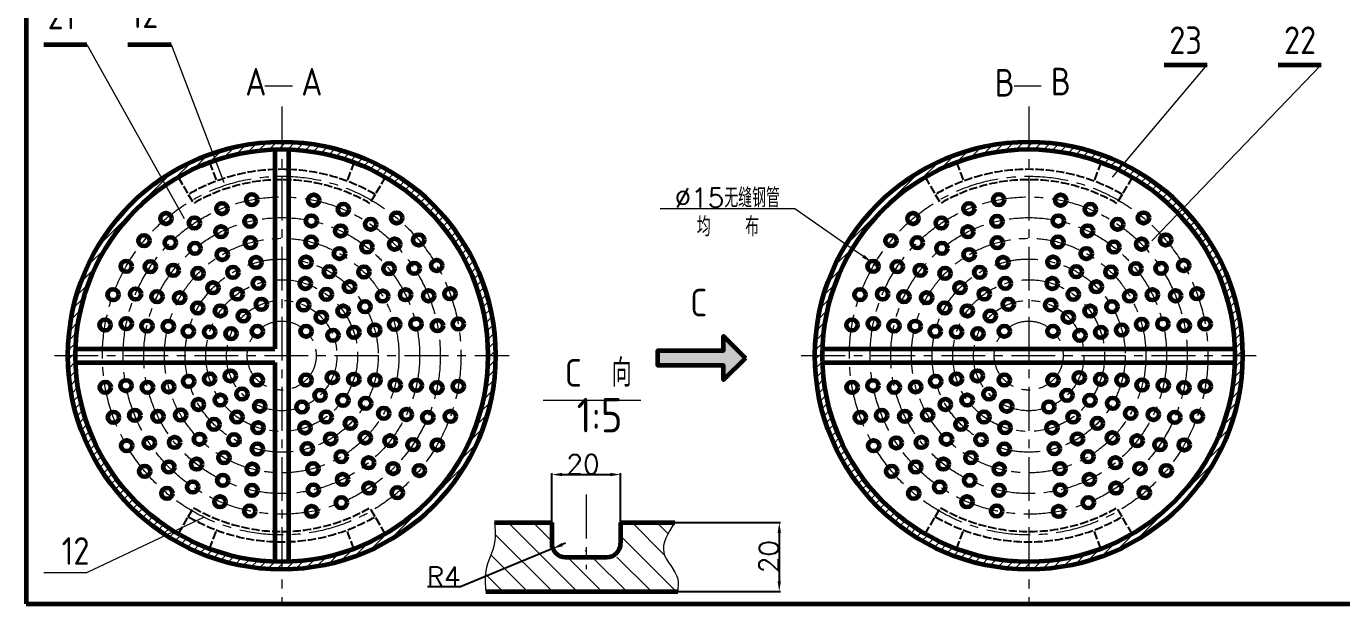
# Model space of a CAD drawing. Header units: millimetres. Extents: x -1712683384 to 1713529288, y 14504 to 219332836.
# Drawn here: x -108357 to -106450, y 14504 to 15342 of the extents above; entities that cross this region are included whole.
import ezdxf

# ---------------------------------------------------------------- set-up
doc = ezdxf.new("R2010")
doc.units = ezdxf.units.MM
doc.header["$PDMODE"] = 35
doc.header["$PDSIZE"] = -0.5
doc.linetypes.add('ACAD_ISO02W100', pattern=[15, 12, -3])
doc.linetypes.add('CENTERX2', pattern=[101.6, 63.5, -12.7, 12.7, -12.7])
for name, color, linetype, lineweight in [('fuzhuxian2', 20, 'Continuous', 25), ('中心线．点画线', 6, 'CENTERX2', 20), ('粗实线', 250, 'Continuous', 60), ('细实线０.18', 5, 'Continuous', 18), ('虚小', 233, 'ACAD_ISO02W100', 25)]:
    doc.layers.add(name, color=color, linetype=linetype, lineweight=lineweight)
doc.styles.get("Standard").update_dxf_attribs({"font": 'txt', "bigfont": 'gbcbig.shx'})
doc.styles.add('国标文字-5', font='gbenor.shx', dxfattribs={"height": 5, "bigfont": 'gbcbig.shx'})
doc.dimstyles.new('圆引出', dxfattribs={"dimtxt": 28, "dimasz": 15, "dimexe": 2, "dimexo": 0, "dimgap": 1, "dimtad": 1, "dimtoh": 1, "dimdec": 0, "dimtxsty": 'Standard', "dimcen": 2.5, "dimadec": 0, "dimazin": 0, "dimtfac": 1, "dimtdec": 0, "dimtofl": 0, "dimtmove": 0, "dimatfit": 2, "dimfxl": 1, "dimarcsym": 0})

# ---------------------------------------------------------------- blocks, each defined once
blk = doc.blocks.new('*U50')
h = blk.add_hatch(color=0)
h.set_gradient(color1=(0, 0, 255), rotation=180, tint=1)
h.paths.add_polyline_path([(0, 0), (-6.35, -6.35), (-6.35, -2.159), (-25.4, -2.159), (-25.4, 2.159), (-6.35, 2.159), (-6.35, 6.35)])
at = {"color": 0, "linetype": 'Continuous'}
blk.add_lwpolyline([(0, 0), (-6.35, -6.35), (-6.35, -2.159), (-25.4, -2.159), (-25.4, 2.159), (-6.35, 2.159), (-6.35, 6.35)], close=True, dxfattribs=at)
blk = doc.blocks.new('*D194')
at = {"layer": 'Defpoints', "color": 0}
for p in [(-107495.1, 14692.4), (-107595.1, 14622.7), (-107495.1, 14622.7)]:
    blk.add_point(p, dxfattribs=at)
at = {"layer": '细实线０.18', "color": 0, "lineweight": -2}
for p, q in [((-107595.1, 14622.7), (-107595.1, 14694.4)), ((-107580.1, 14692.4), (-107510.1, 14692.4)), ((-107495.1, 14622.7), (-107495.1, 14694.4))]:
    blk.add_line(p, q, dxfattribs=at)
at = {"layer": '细实线０.18', "color": 0}
for points in [[(-107580.1, 14694.9), (-107580.1, 14689.9), (-107595.1, 14692.4)], [(-107510.1, 14694.9), (-107510.1, 14689.9), (-107495.1, 14692.4)]]:
    blk.add_solid(points, dxfattribs=at)
at = {"layer": '细实线０.18', "color": 0, "insert": (-107549.6, 14707.4), "char_height": 28, "attachment_point": 5}
blk.add_mtext('20', dxfattribs=at)
blk = doc.blocks.new('*D195')
at = {"layer": 'Defpoints', "color": 0}
for p in [(-107575.1, 14592.7), (-107593.6, 14585)]:
    blk.add_point(p, dxfattribs=at)
at = {"layer": '细实线０.18', "color": 0, "lineweight": -2}
for p, q in [((-107575.1, 14592.7), (-107579.7, 14590.8)), ((-107593.6, 14585), (-107727.4, 14529.5)), ((-107727.4, 14529.5), (-107775.1, 14529.5))]:
    blk.add_line(p, q, dxfattribs=at)
at = {"layer": '细实线０.18', "color": 0}
blk.add_solid([(-107580.7, 14593.1), (-107578.8, 14588.5), (-107593.6, 14585)], dxfattribs=at)
at = {"layer": '细实线０.18', "color": 0, "insert": (-107751.7, 14544.5), "char_height": 28, "attachment_point": 5}
blk.add_mtext('R4', dxfattribs=at)
blk = doc.blocks.new('*D196')
at = {"layer": 'Defpoints', "color": 0}
for p in [(-107416.6, 14622.7), (-107414.5, 14522.7), (-107265.1, 14522.7)]:
    blk.add_point(p, dxfattribs=at)
at = {"layer": '细实线０.18', "color": 0, "lineweight": -2}
for p, q in [((-107416.6, 14622.7), (-107263.1, 14622.7)), ((-107265.1, 14607.7), (-107265.1, 14537.7)), ((-107414.5, 14522.7), (-107263.1, 14522.7))]:
    blk.add_line(p, q, dxfattribs=at)
at = {"layer": '细实线０.18', "color": 0}
for points in [[(-107267.6, 14607.7), (-107262.6, 14607.7), (-107265.1, 14622.7)], [(-107267.6, 14537.7), (-107262.6, 14537.7), (-107265.1, 14522.7)]]:
    blk.add_solid(points, dxfattribs=at)
at = {"layer": '细实线０.18', "color": 0, "insert": (-107280.1, 14573.4), "char_height": 28, "attachment_point": 5, "rotation": 90}
blk.add_mtext('20', dxfattribs=at)

msp = doc.modelspace()

# ---------------------------------------------------------------- hatches: boundary and pattern name
at = {"layer": '细实线０.18'}
h = msp.add_hatch(dxfattribs=at)
h.set_pattern_fill('ANSI31', color=256, scale=3, style=0)
h.set_pattern_definition([(45, (-108375.806, 14482.85), (-6.73519, 6.73519), [])])
h.paths.add_polyline_path([(-108296.6, 14864.8), (-108285.6, 14864.8, -0.248026), (-108155, 15111.9), (-108160.4, 15121.5, 0.248854)])
h.paths.add_polyline_path([(-108160.4, 15121.5), (-108155, 15111.9, -0.067762), (-108082.8, 15147.9), (-108086.7, 15158.2, 0.066638)])
h.paths.add_polyline_path([(-108086.7, 15158.2), (-108082.8, 15147.9, -0.082105), (-107986.6, 15163.8), (-107986.6, 15174.8, 0.082446)])
h.paths.add_polyline_path([(-107687.6, 14864.8), (-107676.6, 14864.8, 0.414214), (-107986.6, 15174.8), (-107986.6, 15163.8, -0.414214)])
h.paths.add_polyline_path([(-107676.6, 14864.8), (-107687.6, 14864.8, -0.414214), (-107986.6, 14565.8), (-107986.6, 14554.8, 0.414214)])
h.paths.add_polyline_path([(-108285.6, 14864.8), (-108296.6, 14864.8, 0.414214), (-107986.6, 14554.8), (-107986.6, 14565.8, -0.414214)])
h = msp.add_hatch(dxfattribs=at)
h.set_pattern_fill('ANSI31', color=256, scale=3, style=0)
h.set_pattern_definition([(45, (-107292.68, 14482.85), (-6.73519, 6.73519), [])])
h.paths.add_polyline_path([(-107071.9, 15111.9), (-107077.2, 15121.5, 0.248854), (-107213.4, 14864.8), (-107202.4, 14864.8, -0.248026)])
h.paths.add_polyline_path([(-106999.7, 15147.9), (-107003.6, 15158.2, 0.066638), (-107077.2, 15121.5), (-107071.9, 15111.9, -0.067762)])
h.paths.add_polyline_path([(-106903.4, 15163.8), (-106903.4, 15174.8, 0.082446), (-107003.6, 15158.2), (-106999.7, 15147.9, -0.082105)])
h.paths.add_polyline_path([(-106903.4, 15174.8), (-106903.4, 15163.8, -0.414214), (-106604.4, 14864.8), (-106593.4, 14864.8, 0.414214)])
h.paths.add_polyline_path([(-106593.4, 14864.8), (-106604.4, 14864.8, -0.414214), (-106903.4, 14565.8), (-106903.4, 14554.8, 0.414214)])
h.paths.add_polyline_path([(-107202.4, 14864.8), (-107213.4, 14864.8, 0.414214), (-106903.4, 14554.8), (-106903.4, 14565.8, -0.414214)])

# ---------------------------------------------------------------- linework, layer by layer
at = {"layer": 'fuzhuxian2'}
for p in [(-106748.4, 14505.2), (-106738.4, 14505.2), (-106728.4, 14505.2)]:
    msp.add_point(p, dxfattribs=at)
at = {"layer": '中心线．点画线'}
for p, q in [((-107986.6, 15225.8), (-107986.6, 14503.7)), ((-106903.4, 15225.8), (-106903.4, 14503.7)), ((-108316.3, 14864.8), (-107656.8, 14864.8)), ((-107233.2, 14864.8), (-106573.7, 14864.8)), ((-107545.1, 14663.3), (-107545.1, 14555.2))]:
    msp.add_line(p, q, dxfattribs=at)
for centre, radius in [((-107986.6, 14864.8), 260), ((-106903.4, 14864.8), 260), ((-107986.6, 14864.8), 230), ((-106903.4, 14864.8), 230), ((-107986.6, 14864.8), 200), ((-106903.4, 14864.8), 200), ((-107986.6, 14864.8), 170), ((-106903.4, 14864.8), 170), ((-107986.6, 14864.8), 140), ((-106903.4, 14864.8), 140), ((-107986.6, 14864.8), 110), ((-106903.4, 14864.8), 110), ((-107986.6, 14864.8), 80), ((-106903.4, 14864.8), 80), ((-107986.6, 14864.8), 50), ((-106903.4, 14864.8), 50)]:
    msp.add_circle(centre, radius, dxfattribs=at)
at = {"layer": '粗实线'}
for p, q in [((-108357, 16756.7), (-108357, 14505.2)), ((-108331.5, 15315.7), (-108269.1, 15315.7)), ((-108209.5, 15315.7), (-108147.1, 15315.7)), ((-106707, 15286.2), (-106644.7, 15286.2)), ((-106541.6, 15286.2), (-106479.2, 15286.2)), ((-107996.6, 15163.6), (-107996.6, 14874.8)), ((-107976.6, 15163.6), (-107976.6, 14566)), ((-108285.4, 14874.8), (-107996.6, 14874.8)), ((-107202.3, 14874.8), (-106604.6, 14874.8)), ((-108285.4, 14854.8), (-107996.6, 14854.8)), ((-107996.6, 14854.8), (-107996.6, 14566)), ((-107202.3, 14854.8), (-106604.6, 14854.8)), ((-107678, 14622.7), (-107595.1, 14622.7)), ((-107595.1, 14622.7), (-107595.1, 14592.7)), ((-107495.1, 14622.7), (-107416.6, 14622.7)), ((-107495.1, 14622.7), (-107495.1, 14592.7)), ((-107575.1, 14572.7), (-107515.1, 14572.7)), ((-107690.7, 14522.7), (-107412.4, 14522.7)), ((-108357, 14505.2), (-105119.8, 14505.2))]:
    msp.add_line(p, q, dxfattribs=at)
for centre, radius in [((-107986.6, 14864.8), 310), ((-106903.4, 14864.8), 310), ((-107986.6, 14864.8), 299), ((-106903.4, 14864.8), 299), ((-108029.9, 15090.7), 8), ((-107940.2, 15090.1), 8), ((-106946.8, 15090.7), 8), ((-106857.1, 15090.1), 8), ((-108154.3, 15063.5), 8), ((-108073.2, 15077.9), 8), ((-107897.1, 15076.7), 8), ((-107820, 15064.4), 8), ((-107071.1, 15063.5), 8), ((-106990.1, 15077.9), 8), ((-106814, 15076.7), 8), ((-106736.9, 15064.4), 8), ((-108113.1, 15056.9), 8), ((-108074.7, 15044.3), 8), ((-108032.5, 15059.4), 8), ((-107943.5, 15060.1), 8), ((-107901.2, 15045.6), 8), ((-107857.5, 15055.2), 8), ((-107030, 15056.9), 8), ((-106991.6, 15044.3), 8), ((-106949.4, 15059.4), 8), ((-106860.4, 15060.1), 8), ((-106818, 15045.6), 8), ((-106774.4, 15055.2), 8), ((-108186.2, 15031.3), 8), ((-108148.1, 15028.5), 8), ((-108031.9, 15028.6), 8), ((-107943.9, 15029.4), 8), ((-107822.9, 15026.3), 8), ((-107787.9, 15032.5), 8), ((-107103.1, 15031.3), 8), ((-107065, 15028.5), 8), ((-106948.8, 15028.6), 8), ((-106860.8, 15029.4), 8), ((-106739.7, 15026.3), 8), ((-106704.8, 15032.5), 8), ((-108112.4, 15020.2), 8), ((-108072.8, 15011.3), 8), ((-107902.8, 15012.7), 8), ((-107863.1, 15022.1), 8), ((-107029.3, 15020.2), 8), ((-106989.7, 15011.3), 8), ((-106819.7, 15012.7), 8), ((-106779.9, 15022.1), 8), ((-108212.1, 14994.1), 8), ((-108177, 14993.8), 8), ((-108143.9, 14988.3), 8), ((-108057.4, 14985.5), 8), ((-108023.8, 14999.8), 8), ((-107951.3, 15000.3), 8), ((-107917.4, 14986.5), 8), ((-107867.4, 14986), 8), ((-107831.1, 14990.7), 8), ((-107794.5, 14991.3), 8), ((-107761.8, 14995.4), 8), ((-107129, 14994.1), 8), ((-107093.8, 14993.8), 8), ((-107060.7, 14988.3), 8), ((-106974.3, 14985.5), 8), ((-106940.7, 14999.8), 8), ((-106868.2, 15000.3), 8), ((-106834.3, 14986.5), 8), ((-106784.2, 14986), 8), ((-106748, 14990.7), 8), ((-106711.4, 14991.3), 8), ((-106678.6, 14995.4), 8), ((-108107.8, 14984), 8), ((-108020.4, 14969.5), 8), ((-107952.4, 14969.3), 8), ((-107024.6, 14984), 8), ((-106937.2, 14969.5), 8), ((-106869.3, 14969.3), 8), ((-108231.1, 14953), 8), ((-108198.5, 14954.2), 8), ((-108167.4, 14950.2), 8), ((-108134.5, 14948.6), 8), ((-108086.3, 14963.1), 8), ((-108051.1, 14953.9), 8), ((-107921.7, 14953.7), 8), ((-107888.3, 14964.5), 8), ((-107840.1, 14951), 8), ((-107807, 14952.9), 8), ((-107773.5, 14951.4), 8), ((-107742.5, 14954.4), 8), ((-107148, 14953), 8), ((-107115.3, 14954.2), 8), ((-107084.3, 14950.2), 8), ((-107051.4, 14948.6), 8), ((-107003.1, 14963.1), 8), ((-106967.9, 14953.9), 8), ((-106838.6, 14953.7), 8), ((-106805.2, 14964.5), 8), ((-106756.9, 14951), 8), ((-106723.9, 14952.9), 8), ((-106690.4, 14951.4), 8), ((-106659.4, 14954.4), 8), ((-108108.3, 14933.9), 8), ((-108075.4, 14929.6), 8), ((-108016, 14939.2), 8), ((-107954.7, 14938.2), 8), ((-107897.5, 14929.3), 8), ((-107865.8, 14935.7), 8), ((-107025.2, 14933.9), 8), ((-106992.3, 14929.6), 8), ((-106932.8, 14939.2), 8), ((-106871.6, 14938.2), 8), ((-106814.3, 14929.3), 8), ((-106782.7, 14935.7), 8), ((-108242.7, 14909.2), 8), ((-108211.8, 14911.2), 8), ((-108042.2, 14922.3), 8), ((-107929.1, 14920.4), 8), ((-107822.7, 14910.2), 8), ((-107791.9, 14910.8), 8), ((-107730.6, 14910.7), 8), ((-107159.6, 14909.2), 8), ((-107128.7, 14911.2), 8), ((-106959.1, 14922.3), 8), ((-106845.9, 14920.4), 8), ((-106739.6, 14910.2), 8), ((-106708.8, 14910.8), 8), ((-106647.5, 14910.7), 8), ((-108181.9, 14907.8), 8), ((-108151.1, 14907.4), 8), ((-108122.1, 14900), 8), ((-108091.1, 14899), 8), ((-108060, 14896.6), 8), ((-108021.9, 14900.1), 8), ((-107951.2, 14900.1), 8), ((-107912.2, 14894.2), 8), ((-107881.9, 14898.6), 8), ((-107851.6, 14902), 8), ((-107760.7, 14908.2), 8), ((-107098.8, 14907.8), 8), ((-107068, 14907.4), 8), ((-107038.9, 14900), 8), ((-107008, 14899), 8), ((-106976.8, 14896.6), 8), ((-106938.8, 14900.1), 8), ((-106868.1, 14900.1), 8), ((-106829, 14894.2), 8), ((-106798.8, 14898.6), 8), ((-106768.5, 14902), 8), ((-106677.6, 14908.2), 8), ((-108061, 14835.4), 8), ((-107913.2, 14833), 8), ((-106977.8, 14835.4), 8), ((-106830, 14833), 8), ((-108242.5, 14818.9), 8), ((-108212.4, 14821.4), 8), ((-108181.2, 14818.8), 8), ((-108150.4, 14819.4), 8), ((-108121.5, 14827.6), 8), ((-108091.2, 14831), 8), ((-108021.9, 14829.4), 8), ((-107951.2, 14829.4), 8), ((-107882, 14830.6), 8), ((-107851.1, 14829.5), 8), ((-107822, 14822.2), 8), ((-107791.3, 14821.8), 8), ((-107761.3, 14818.4), 8), ((-107730.4, 14820.4), 8), ((-107159.4, 14818.9), 8), ((-107129.3, 14821.4), 8), ((-107098.1, 14818.8), 8), ((-107067.3, 14819.4), 8), ((-107038.4, 14827.6), 8), ((-107008.1, 14831), 8), ((-106938.8, 14829.4), 8), ((-106868.1, 14829.4), 8), ((-106798.9, 14830.6), 8), ((-106768, 14829.5), 8), ((-106738.9, 14822.2), 8), ((-106708.1, 14821.8), 8), ((-106678.2, 14818.4), 8), ((-106647.3, 14820.4), 8), ((-108107.3, 14793.9), 8), ((-108075.7, 14800.3), 8), ((-108044.1, 14809.2), 8), ((-107930.9, 14807.3), 8), ((-107897.7, 14800), 8), ((-107864.8, 14795.7), 8), ((-107024.2, 14793.9), 8), ((-106992.6, 14800.3), 8), ((-106960.9, 14809.2), 8), ((-106847.8, 14807.3), 8), ((-106814.6, 14800), 8), ((-106781.7, 14795.7), 8), ((-108230.6, 14775.2), 8), ((-108199.6, 14778.2), 8), ((-108166.1, 14776.7), 8), ((-108133.1, 14778.6), 8), ((-108051.4, 14775.9), 8), ((-108018.4, 14791.4), 8), ((-107957.2, 14790.4), 8), ((-107922.1, 14775.7), 8), ((-107838.6, 14781), 8), ((-107805.7, 14779.4), 8), ((-107774.7, 14775.4), 8), ((-107742, 14776.6), 8), ((-107147.5, 14775.2), 8), ((-107116.5, 14778.2), 8), ((-107083, 14776.7), 8), ((-107049.9, 14778.6), 8), ((-106968.3, 14775.9), 8), ((-106935.3, 14791.4), 8), ((-106874.1, 14790.4), 8), ((-106838.9, 14775.7), 8), ((-106755.5, 14781), 8), ((-106722.6, 14779.4), 8), ((-106691.5, 14775.4), 8), ((-106658.9, 14776.6), 8), ((-108084.8, 14765.1), 8), ((-108020.8, 14760.2), 8), ((-107952.8, 14760.1), 8), ((-107886.9, 14766.5), 8), ((-107001.7, 14765.1), 8), ((-106937.6, 14760.2), 8), ((-106869.6, 14760.1), 8), ((-106803.7, 14766.5), 8), ((-108178.6, 14738.3), 8), ((-108142, 14738.9), 8), ((-108105.8, 14743.6), 8), ((-108055.7, 14743), 8), ((-107915.7, 14744.1), 8), ((-107865.4, 14745.6), 8), ((-107829.3, 14741.3), 8), ((-107095.5, 14738.3), 8), ((-107058.9, 14738.9), 8), ((-107022.6, 14743.6), 8), ((-106972.6, 14743), 8), ((-106832.6, 14744.1), 8), ((-106782.2, 14745.6), 8), ((-106746.1, 14741.3), 8), ((-108211.4, 14734.1), 8), ((-108021.8, 14729.3), 8), ((-107949.4, 14729.8), 8), ((-107900.3, 14718.3), 8), ((-107796.2, 14735.7), 8), ((-107761, 14735.4), 8), ((-107128.2, 14734.1), 8), ((-106938.7, 14729.3), 8), ((-106866.2, 14729.8), 8), ((-106817.2, 14718.3), 8), ((-106713.1, 14735.7), 8), ((-106677.9, 14735.4), 8), ((-108150.3, 14703.2), 8), ((-108110.1, 14707.5), 8), ((-108070.3, 14716.9), 8), ((-108029.2, 14700.2), 8), ((-107941.2, 14701), 8), ((-107860.7, 14709.4), 8), ((-107825, 14701.1), 8), ((-107067.1, 14703.2), 8), ((-107027, 14707.5), 8), ((-106987.2, 14716.9), 8), ((-106946.1, 14700.2), 8), ((-106858.1, 14701), 8), ((-106777.6, 14709.4), 8), ((-106741.9, 14701.1), 8), ((-108185.3, 14697.1), 8), ((-108072, 14683.9), 8), ((-107898.4, 14685.3), 8), ((-107786.9, 14698.2), 8), ((-107102.1, 14697.1), 8), ((-106988.9, 14683.9), 8), ((-106815.3, 14685.3), 8), ((-106703.8, 14698.2), 8), ((-108153.1, 14665.1), 8), ((-108115.6, 14674.4), 8), ((-108029.6, 14669.5), 8), ((-107940.6, 14670.1), 8), ((-107860.1, 14672.7), 8), ((-107818.9, 14666.1), 8), ((-107070, 14665.1), 8), ((-107032.5, 14674.4), 8), ((-106946.5, 14669.5), 8), ((-106857.5, 14670.1), 8), ((-106776.9, 14672.7), 8), ((-106735.7, 14666.1), 8), ((-108076, 14652.9), 8), ((-107900, 14651.7), 8), ((-106992.9, 14652.9), 8), ((-106816.8, 14651.7), 8), ((-108032.9, 14639.5), 8), ((-107943.2, 14638.9), 8), ((-106949.8, 14639.5), 8), ((-106860.1, 14638.9), 8)]:
    msp.add_circle(centre, radius, dxfattribs=at)
for centre, start, end in [((-107575.1, 14592.7), 180, 270), ((-107515.1, 14592.7), 270, 0)]:
    msp.add_arc(centre, 20, start, end, dxfattribs=at)
at = {"layer": '细实线０.18'}
for p, q in [((-108269.1, 15315.7), (-108127.9, 15063.4)), ((-108147.1, 15315.7), (-108070.4, 15115.5)), ((-106781.9, 15123.3), (-106644.7, 15286.2)), ((-106479.2, 15286.2), (-106724.8, 15031.1)), ((-108010.9, 15255.6), (-107971.1, 15255.6)), ((-106924.5, 15255.7), (-106885.2, 15255.7)), ((-107242.4, 15077.6), (-107437.6, 15077.6)), ((-107156, 15017.2), (-107242.4, 15077.6)), ((-107143.5, 15008.8), (-107156, 15017.2)), ((-107127.3, 14996.3), (-107122.3, 14996.3)), ((-107124.8, 14993.8), (-107124.8, 14998.8)), ((-107607.5, 14800.1), (-107465.8, 14800.1)), ((-108269.1, 14550.4), (-108099.6, 14630.6)), ((-107558.2, 14522.7), (-107658.2, 14622.7)), ((-107595.1, 14595.6), (-107622.2, 14622.7)), ((-107617, 14622.7), (-107595.1, 14622.7)), ((-107495.1, 14622.7), (-107463.4, 14622.7)), ((-107431.5, 14575.6), (-107478.5, 14622.7)), ((-107426.4, 14606.5), (-107442.6, 14622.7)), ((-107594.1, 14522.7), (-107677.1, 14605.7)), ((-107414.5, 14522.7), (-107495.1, 14603.4)), ((-107630, 14522.7), (-107683.3, 14576)), ((-107545.1, 14581.5), (-107546.3, 14582.7)), ((-107522.2, 14522.7), (-107572.2, 14572.7)), ((-107486.3, 14522.7), (-107536.3, 14572.7)), ((-107450.4, 14522.7), (-107500.4, 14572.7)), ((-108331.5, 14550.4), (-108269.1, 14550.4)), ((-107665.9, 14522.7), (-107691.3, 14548.1))]:
    msp.add_line(p, q, dxfattribs=at)
for points in [[(-107678, 14622.7), (-107678, 14593.8), (-107690.7, 14552.6), (-107690.7, 14522.7)], [(-107416.6, 14622.7), (-107432.5, 14579), (-107412.4, 14541), (-107412.4, 14522.7)]]:
    msp.add_spline(points, degree=3, dxfattribs=at)
msp.add_solid([(-107142.1, 15010.9), (-107144.9, 15006.7), (-107131, 15000.5)], dxfattribs=at)
at = {"layer": '虚小'}
for p, q in [((-108091.4, 15144.8), (-108081.2, 15117.9)), ((-107881.8, 15144.8), (-107892, 15117.9)), ((-107008.2, 15144.8), (-106998, 15117.9)), ((-106798.6, 15144.8), (-106808.8, 15117.9)), ((-108136.7, 15123.4), (-108122.1, 15098.3)), ((-107836.4, 15123.4), (-107851.1, 15098.3)), ((-107053.6, 15123.4), (-107038.9, 15098.3)), ((-106753.3, 15123.4), (-106767.9, 15098.3)), ((-108122.1, 15098.3), (-108114.5, 15085.4)), ((-107851.1, 15098.3), (-107858.6, 15085.4)), ((-107038.9, 15098.3), (-107031.4, 15085.4)), ((-106767.9, 15098.3), (-106775.5, 15085.4)), ((-108136.7, 14606.2), (-108122.1, 14631.3)), ((-108122.1, 14631.3), (-108114.5, 14644.2)), ((-107851.1, 14631.3), (-107858.6, 14644.2)), ((-107836.4, 14606.2), (-107851.1, 14631.3)), ((-107053.6, 14606.2), (-107038.9, 14631.3)), ((-107038.9, 14631.3), (-107031.4, 14644.2)), ((-106767.9, 14631.3), (-106775.5, 14644.2)), ((-106753.3, 14606.2), (-106767.9, 14631.3)), ((-108091.4, 14584.8), (-108081.2, 14611.7)), ((-107881.8, 14584.8), (-107892, 14611.7)), ((-107008.2, 14584.8), (-106998, 14611.7)), ((-106798.6, 14584.8), (-106808.8, 14611.7))]:
    msp.add_line(p, q, dxfattribs=at)
for centre, radius, start, end in [((-107986.6, 14864.8), 270, 59.8794, 120.1206), ((-106903.4, 14864.8), 270, 59.8794, 120.1206), ((-107986.6, 14864.8), 255, 59.8794, 120.1206), ((-106903.4, 14864.8), 255, 59.8794, 120.1206), ((-107986.6, 14864.8), 270, 239.8794, 300.1206), ((-107986.6, 14864.8), 255, 239.8794, 300.1206), ((-106903.4, 14864.8), 270, 239.8794, 300.1206), ((-106903.4, 14864.8), 255, 239.8794, 300.1206)]:
    msp.add_arc(centre, radius, start, end, dxfattribs=at)

# ---------------------------------------------------------------- block references
at = {"layer": '粗实线', "xscale": 5, "yscale": 5, "zscale": 5}
msp.add_blockref('*U50', (-107314.2, 14861.3), dxfattribs=at)

# ---------------------------------------------------------------- texts
at = {"layer": '粗实线', "style": '国标文字-5'}
msp.add_text('12', height=40, dxfattribs=at).set_placement((-108305.7, 14561.6))
at = {"layer": '粗实线', "char_height": 40, "width": 125.858, "attachment_point": 1, "style": '国标文字-5'}
for s, insert in [('A', (-108039.4, 15281.7)), ('A', (-107958.2, 15281.7)), ('B', (-106952.7, 15280.3)), ('B', (-106871.3, 15282)), ('C', (-107394.1, 14961.6)), ('C  向', (-107576, 14859.8))]:
    msp.add_mtext(s, dxfattribs=dict(at, insert=insert))
at = {"layer": '细实线０.18', "style": '国标文字-5'}
for s, p in [('21', (-108326, 15337.7)), ('12', (-108205.8, 15339.6)), ('23', (-106699.5, 15301.9)), ('22', (-106533.2, 15301.9))]:
    msp.add_text(s, height=40, dxfattribs=at).set_placement(p)
at = {"layer": '细实线０.18', "char_height": 28, "attachment_point": 5}
for s, insert in [('%%C15无缝钢管', (-107340.5, 15093.5)), ('均  布', (-107339.5, 15051.8))]:
    msp.add_mtext(s, dxfattribs=dict(at, insert=insert))
at = {"layer": '细实线０.18', "insert": (-107558.8, 14803.4), "char_height": 50, "width": 134.135, "attachment_point": 1, "style": '国标文字-5'}
msp.add_mtext('1:5', dxfattribs=at)

# ---------------------------------------------------------------- dimensions: what is measured, and where the dimension line sits
at = {"layer": '细实线０.18'}
dim = msp.add_linear_dim(base=(-107495.1, 14692.4), p1=(-107595.1, 14622.7), p2=(-107495.1, 14622.7), text='20', dimstyle='圆引出', dxfattribs=at)
dim.commit()
dim.dimension.update_dxf_attribs({"geometry": '*D194', "text_midpoint": (-107549.6, 14692.4), "dimtype": 160})
dim = msp.add_linear_dim(base=(-107265.1, 14522.7), p1=(-107416.6, 14622.7), p2=(-107414.5, 14522.7), angle=90, text='20', dimstyle='圆引出', dxfattribs=at)
dim.commit()
dim.dimension.update_dxf_attribs({"geometry": '*D196', "text_midpoint": (-107265.1, 14573.4), "dimtype": 160})
dim = msp.add_radius_dim(center=(-107575.1, 14592.7), mpoint=(-107593.6, 14585), text='R4', dimstyle='圆引出', dxfattribs=at)
dim.commit()
dim.dimension.update_dxf_attribs({"geometry": '*D195', "text_midpoint": (-107751.7, 14529.5), "dimtype": 164})

doc.saveas('drawing.dxf')
